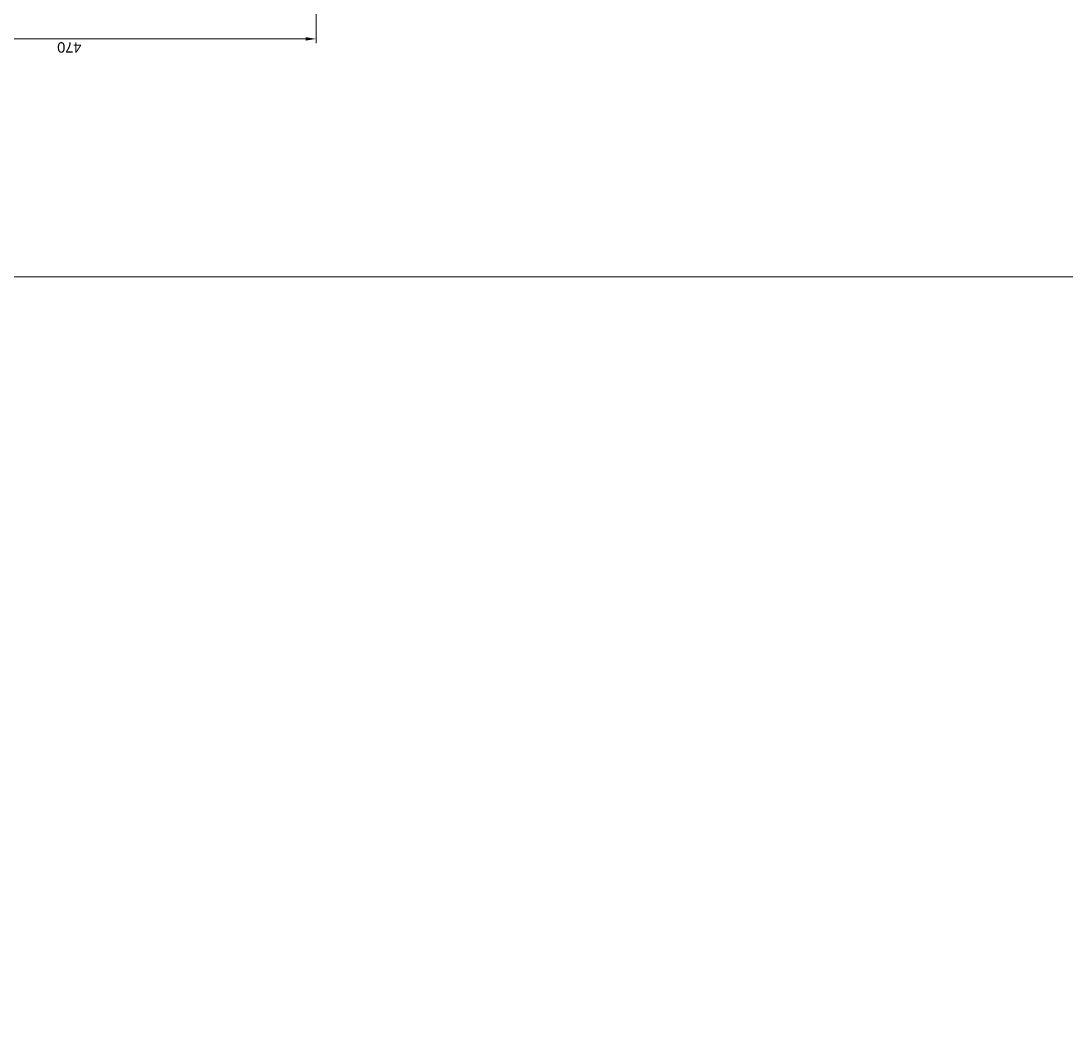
# Model space of a CAD drawing. Header units: millimetres. Extents: x 375520 to 471640, y 4301 to 90506.
# Drawn here: x 403421 to 404427, y 38214 to 39189 of the extents above; entities that cross this region are included whole.
import ezdxf

# ---------------------------------------------------------------- set-up
doc = ezdxf.new("R2010")
doc.units = ezdxf.units.MM
doc.linetypes.add('GP kota -2.67_PBS_arhitektura$0$HIDDEN', pattern=[9.525, 6.35, -3.175])
doc.layers.add('FAZA_I_ormari_ugradnja', color=6, linetype='Continuous')
for name, color, linetype, lineweight in [('GP kota -2.67_PBS_arhitektura$0$PBS_AG_DOVODNI CJEVOVODI', 253, 'GP kota -2.67_PBS_arhitektura$0$HIDDEN', 15), ('GP kota -2.67_PBS_arhitektura$0$PBS_AG_referenca PBS rashlada', 150, 'Continuous', 13), ('GP kota -2.67_PBS_strojarstvo_rashlada_$0$Kote', 5, 'Continuous', 20)]:
    doc.layers.add(name, color=color, linetype=linetype, lineweight=lineweight)
doc.styles.add('GP kota -2.67_PBS_strojarstvo_rashlada_$0$Arial', font='arial.ttf')
doc.styles.add('GP kota -2.67_PBS_strojarstvo_rashlada_$0$Standard', font='arial.ttf')
doc.dimstyles.new('GP kota -2.67_PBS_strojarstvo_rashlada_$0$Standard', dxfattribs={"dimtxt": 0.18, "dimasz": 0.18, "dimexe": 0.18, "dimexo": 0.0625, "dimgap": 0.09, "dimtad": 0, "dimtih": 1, "dimtoh": 1, "dimdec": 4, "dimzin": 0, "dimdsep": 46, "dimtxsty": 'GP kota -2.67_PBS_strojarstvo_rashlada_$0$Standard', "dimcen": 0.09, "dimadec": 0, "dimazin": 0, "dimtfac": 1, "dimtdec": 4, "dimtofl": 0, "dimtmove": 0, "dimatfit": 3, "dimfxl": 1, "dimtolj": 1, "dimtzin": 0, "dimarcsym": 0})

# ---------------------------------------------------------------- blocks, each defined once
blk = doc.blocks.new('*D145')
at = {"layer": 'Defpoints', "color": 0, "transparency": 16777216}
for p in [(403705.5, 40260.4), (403230.5, 39265.9), (403230.5, 39171.7)]:
    blk.add_point(p, dxfattribs=at)
at = {"layer": 'GP kota -2.67_PBS_strojarstvo_rashlada_$0$Kote', "color": 0, "lineweight": -2, "transparency": 16777216}
for p, q in [((403705.5, 40257.4), (403705.5, 39167.7)), ((403230.5, 39262.9), (403230.5, 39167.7)), ((403695.5, 39171.7), (403240.5, 39171.7))]:
    blk.add_line(p, q, dxfattribs=at)
at = {"layer": 'GP kota -2.67_PBS_strojarstvo_rashlada_$0$Kote', "color": 0, "transparency": 16777216}
for points in [[(403240.5, 39173.4), (403240.5, 39170.1), (403230.5, 39171.7)], [(403695.5, 39173.4), (403695.5, 39170.1), (403705.5, 39171.7)]]:
    blk.add_solid(points, dxfattribs=at)
at = {"layer": 'GP kota -2.67_PBS_strojarstvo_rashlada_$0$Kote', "transparency": 16777216, "insert": (403468, 39163.6), "char_height": 10, "attachment_point": 5, "rotation": 180, "style": 'GP kota -2.67_PBS_strojarstvo_rashlada_$0$Arial'}
blk.add_mtext('470', dxfattribs=at)
blk = doc.blocks.new('*D146')
at = {"layer": 'Defpoints', "color": 0, "transparency": 16777216}
for p in [(405709.6, 40055.5), (403230.5, 38942.9), (403230.5, 38936.9)]:
    blk.add_point(p, dxfattribs=at)
at = {"layer": 'GP kota -2.67_PBS_strojarstvo_rashlada_$0$Kote', "color": 0, "lineweight": -2, "transparency": 16777216}
for p, q in [((405709.6, 40052.5), (405709.6, 38938.9)), ((403230.5, 38939.9), (403230.5, 38946.9)), ((405699.6, 38942.9), (403240.5, 38942.9))]:
    blk.add_line(p, q, dxfattribs=at)
at = {"layer": 'GP kota -2.67_PBS_strojarstvo_rashlada_$0$Kote', "color": 0, "transparency": 16777216}
for points in [[(403240.5, 38944.6), (403240.5, 38941.2), (403230.5, 38942.9)], [(405699.6, 38944.6), (405699.6, 38941.2), (405709.6, 38942.9)]]:
    blk.add_solid(points, dxfattribs=at)
at = {"layer": 'GP kota -2.67_PBS_strojarstvo_rashlada_$0$Kote', "transparency": 16777216, "insert": (404470, 38934.8), "char_height": 10, "attachment_point": 5, "rotation": 180, "style": 'GP kota -2.67_PBS_strojarstvo_rashlada_$0$Arial'}
blk.add_mtext('2480', dxfattribs=at)
blk = doc.blocks.new('GP kota -2.67_PBS_strojarstvo_rashlada_')
at = {"layer": 'GP kota -2.67_PBS_strojarstvo_rashlada_$0$Kote'}
for base, p1, p2, picture, middle in [((403230.5, 39171.7), (403705.5, 40260.4), (403230.5, 39265.9), '*D145', (403468, 39163.6)), ((403230.5, 38942.9), (405709.6, 40055.5), (403230.5, 38936.9), '*D146', (404470, 38934.8))]:
    dim = blk.add_linear_dim(base=base, p1=p1, p2=p2, angle=180, dimstyle='GP kota -2.67_PBS_strojarstvo_rashlada_$0$Standard', override={"dimtxt": 10, "dimasz": 10, "dimexe": 4, "dimexo": 3, "dimgap": 3, "dimtad": 4, "dimtih": 0, "dimtoh": 0, "dimdec": 0, "dimrnd": 10, "dimzin": 8, "dimtxsty": 'GP kota -2.67_PBS_strojarstvo_rashlada_$0$Arial', "dimcen": 100, "dimclrt": 256, "dimtdec": 0, "dimtofl": 1, "dimtolj": 0, "dimtzin": 8}, dxfattribs=at)
    dim.commit()
    dim.dimension.update_dxf_attribs({"geometry": picture, "text_midpoint": middle})
blk = doc.blocks.new('GP kota -2.67_PBS_arhitektura')
at = {"layer": 'GP kota -2.67_PBS_arhitektura$0$PBS_AG_referenca PBS rashlada', "ltscale": 10, "xscale": 0.1, "yscale": 0.1, "zscale": 0.1}
blk.add_blockref('GP kota -2.67_PBS_strojarstvo_rashlada_', (0, 0), dxfattribs=at)

msp = doc.modelspace()

# ---------------------------------------------------------------- block references
at = {"layer": 'FAZA_I_ormari_ugradnja', "ltscale": 10, "xscale": 10, "yscale": 10, "zscale": 10}
msp.add_blockref('GP kota -2.67_PBS_arhitektura', (0, 0), dxfattribs=at)

doc.saveas('drawing.dxf')
